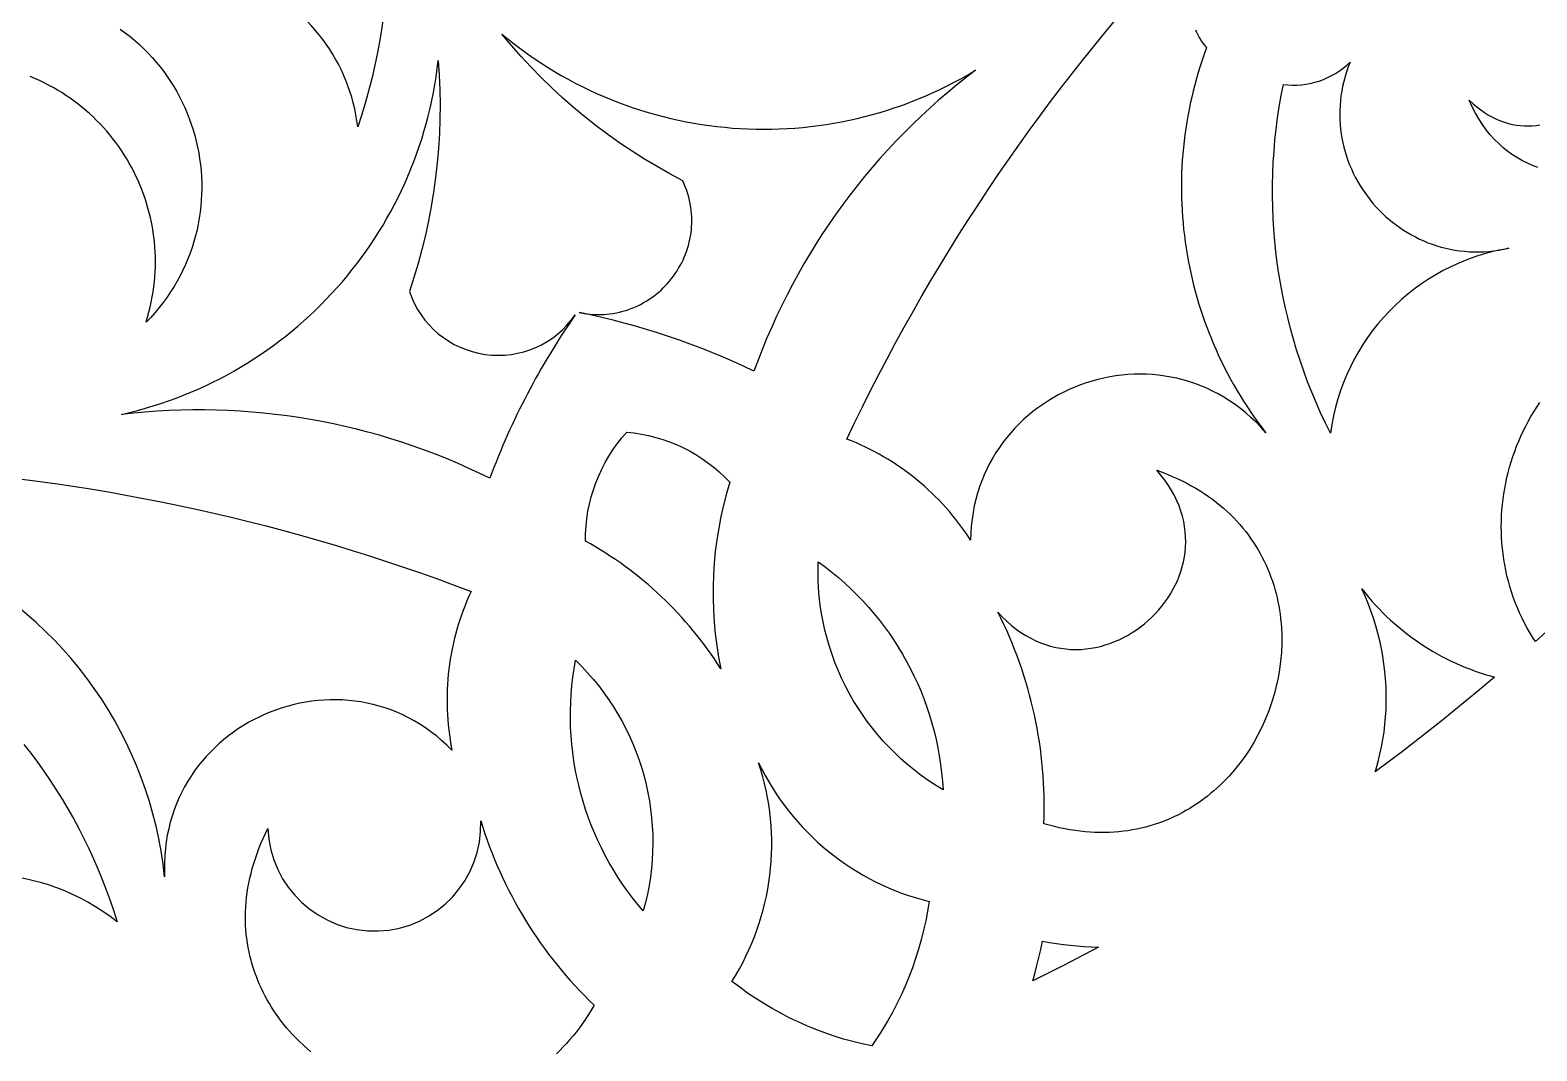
# Model space of a CAD drawing. Extents: x -1903 to -234, y -575 to 545.
# Drawn here: x -424.07 to -374.11, y -35.37 to -1.52 of the extents above; entities that cross this region are included whole.
import ezdxf

# ---------------------------------------------------------------- set-up
doc = ezdxf.new("R2010")
doc.units = 0
doc.layers.add('LAYER_1', color=18, linetype='CONTINUOUS')

msp = doc.modelspace()

# ---------------------------------------------------------------- linework, layer by layer
at = {"layer": 'LAYER_1'}
for points in [[(-424.073, 224.183, 0.414214), (-614.073, 34.183, 0.414214), (-424.073, -155.817, 0.414214), (-234.073, 34.183, 0.414214)], [(-410.509, -3.013), (-410.489, -3.499), (-410.481, -3.985), (-410.485, -4.47), (-410.502, -4.955), (-410.532, -5.44), (-410.573, -5.923), (-410.627, -6.405), (-410.693, -6.885), (-410.772, -7.364), (-410.862, -7.841), (-410.965, -8.315), (-411.08, -8.787), (-411.207, -9.257), (-411.347, -9.723), (-411.498, -10.186, 0.61665), (-405.997, -10.962, 0.063158), (-408.83, -16.376, 0.145764), (-421.04, -14.259), (-420.775, -14.197), (-420.513, -14.13), (-420.253, -14.058), (-419.995, -13.981), (-419.739, -13.899), (-419.486, -13.813), (-419.235, -13.722), (-418.987, -13.626), (-418.741, -13.525), (-418.498, -13.42), (-418.257, -13.31), (-418.019, -13.196), (-417.784, -13.077), (-417.552, -12.954), (-417.322, -12.827), (-417.096, -12.696), (-416.872, -12.56), (-416.651, -12.42), (-416.433, -12.277), (-416.219, -12.129), (-416.007, -11.977), (-415.799, -11.822), (-415.594, -11.662), (-415.392, -11.499), (-415.193, -11.332), (-414.998, -11.161), (-414.806, -10.987), (-414.618, -10.81), (-414.433, -10.628), (-414.251, -10.444), (-414.074, -10.256), (-413.9, -10.064), (-413.729, -9.87), (-413.563, -9.672), (-413.4, -9.471), (-413.241, -9.267), (-413.086, -9.06), (-412.934, -8.85), (-412.787, -8.637), (-412.644, -8.421), (-412.505, -8.202), (-412.37, -7.981), (-412.239, -7.757), (-412.112, -7.53), (-411.99, -7.301), (-411.872, -7.069), (-411.758, -6.834), (-411.649, -6.598), (-411.545, -6.358), (-411.444, -6.117), (-411.349, -5.873), (-411.258, -5.627), (-411.171, -5.38), (-411.089, -5.129), (-411.013, -4.877), (-410.94, -4.623), (-410.873, -4.367), (-410.811, -4.11), (-410.753, -3.85), (-410.701, -3.589), (-410.653, -3.326), (-410.611, -3.061), (-410.574, -2.795), (-410.542, -2.527)], [(-404.043, -14.876), (-403.801, -14.913), (-403.563, -14.961), (-403.328, -15.021), (-403.096, -15.09), (-402.867, -15.17), (-402.643, -15.261), (-402.424, -15.361), (-402.209, -15.472), (-402, -15.592), (-401.796, -15.722), (-401.598, -15.861), (-401.406, -16.01), (-401.221, -16.168), (-401.042, -16.334), (-400.871, -16.51), (-400.982, -16.886), (-401.08, -17.266), (-401.166, -17.648), (-401.24, -18.032), (-401.301, -18.419), (-401.351, -18.806), (-401.388, -19.195), (-401.412, -19.585), (-401.425, -19.976), (-401.425, -20.366), (-401.413, -20.757), (-401.389, -21.148), (-401.353, -21.537), (-401.304, -21.926), (-401.243, -22.313), (-401.169, -22.699, 0.126855), (-405.66, -18.461, -0.186674), (-404.286, -14.85)], [(-405.988, -22.415, -0.276488), (-403.74, -30.727, -0.228229)], [(-399.808, -26.029), (-399.696, -26.239), (-399.579, -26.445), (-399.457, -26.648), (-399.329, -26.846), (-399.196, -27.04), (-399.058, -27.231), (-398.915, -27.417), (-398.767, -27.599), (-398.614, -27.776), (-398.457, -27.949), (-398.295, -28.118), (-398.129, -28.282), (-397.959, -28.441), (-397.784, -28.595), (-397.605, -28.745), (-397.422, -28.89), (-397.235, -29.029), (-397.044, -29.164), (-396.85, -29.293), (-396.652, -29.417), (-396.45, -29.536), (-396.246, -29.649), (-396.037, -29.757), (-395.826, -29.859), (-395.611, -29.955), (-395.394, -30.046), (-395.174, -30.131), (-394.95, -30.209), (-394.725, -30.282), (-394.496, -30.349), (-394.265, -30.409), (-394.315, -30.729), (-394.374, -31.048), (-394.443, -31.365), (-394.522, -31.681), (-394.61, -31.994), (-394.708, -32.304), (-394.815, -32.612), (-394.931, -32.917), (-395.056, -33.218), (-395.189, -33.515), (-395.331, -33.808), (-395.481, -34.097), (-395.639, -34.381), (-395.806, -34.661), (-395.98, -34.935), (-396.161, -35.203, -0.118726), (-400.799, -33.061, 0.224974), (-399.914, -25.816)]]:
    msp.add_lwpolyline(points, format="xyb", close=True, dxfattribs=at)
for points in [[(-412.205, 1.952, -0.089383), (-413.209, -4.719, 0.578149), (-422.813, -0.628)], [(-427.978, -16.048, -0.074077), (-409.451, -20.133), (-409.521, -20.288), (-409.588, -20.443), (-409.651, -20.6), (-409.712, -20.758), (-409.769, -20.916), (-409.823, -21.076), (-409.874, -21.236), (-409.922, -21.398), (-409.966, -21.56), (-410.008, -21.723), (-410.046, -21.886), (-410.08, -22.05), (-410.112, -22.215), (-410.14, -22.38), (-410.165, -22.546), (-410.187, -22.712), (-410.206, -22.878), (-410.221, -23.045), (-410.233, -23.212), (-410.241, -23.38), (-410.247, -23.547), (-410.249, -23.715), (-410.248, -23.883), (-410.243, -24.05), (-410.236, -24.218), (-410.224, -24.386), (-410.21, -24.554), (-410.192, -24.721), (-410.171, -24.888), (-410.147, -25.055), (-410.119, -25.222), (-410.088, -25.389), (-410.256, -25.224), (-410.427, -25.068), (-410.602, -24.921), (-410.781, -24.783), (-410.962, -24.654), (-411.147, -24.534), (-411.334, -24.422), (-411.524, -24.319), (-411.716, -24.225), (-411.91, -24.138), (-412.106, -24.061), (-412.304, -23.991), (-412.503, -23.93), (-412.703, -23.877), (-412.904, -23.831), (-413.106, -23.794), (-413.309, -23.764), (-413.512, -23.743), (-413.715, -23.728), (-413.919, -23.722), (-414.122, -23.723), (-414.324, -23.731), (-414.526, -23.746), (-414.727, -23.769), (-414.927, -23.799), (-415.126, -23.836), (-415.323, -23.88), (-415.518, -23.93), (-415.711, -23.988), (-415.903, -24.052), (-416.092, -24.123), (-416.278, -24.2), (-416.461, -24.284), (-416.642, -24.374), (-416.819, -24.47), (-416.993, -24.573), (-417.163, -24.681), (-417.33, -24.796), (-417.492, -24.916), (-417.65, -25.043), (-417.804, -25.175), (-417.953, -25.312), (-418.097, -25.456), (-418.236, -25.604), (-418.369, -25.759), (-418.497, -25.918), (-418.619, -26.083), (-418.736, -26.253), (-418.846, -26.427), (-418.95, -26.607), (-419.047, -26.792), (-419.137, -26.981), (-419.22, -27.176), (-419.297, -27.374), (-419.365, -27.578), (-419.426, -27.785), (-419.479, -27.998), (-419.524, -28.214), (-419.561, -28.435), (-419.589, -28.659), (-419.609, -28.888), (-419.619, -29.12), (-419.621, -29.357), (-419.613, -29.597, 0.260478), (-427.03, -19.029)], [(-424.28, -25.205), (-424.053, -25.497), (-423.831, -25.794), (-423.616, -26.095), (-423.408, -26.4), (-423.205, -26.71), (-423.01, -27.024), (-422.82, -27.342), (-422.638, -27.665), (-422.462, -27.991), (-422.292, -28.321), (-422.13, -28.655), (-421.974, -28.993), (-421.826, -29.334), (-421.684, -29.679), (-421.55, -30.027), (-421.423, -30.378), (-421.303, -30.732), (-421.19, -31.09, 0.329739), (-429.705, -30.76, 0.606751)], [(-414.767, -35.396), (-414.98, -35.21), (-415.185, -35.015), (-415.381, -34.811), (-415.567, -34.599), (-415.744, -34.379), (-415.829, -34.266), (-415.911, -34.152), (-415.99, -34.035), (-416.066, -33.916), (-416.14, -33.796), (-416.211, -33.673), (-416.279, -33.549), (-416.343, -33.424), (-416.405, -33.296), (-416.464, -33.167), (-416.52, -33.036), (-416.572, -32.903), (-416.621, -32.769), (-416.667, -32.634), (-416.709, -32.497), (-416.748, -32.358), (-416.783, -32.218), (-416.815, -32.076), (-416.843, -31.933), (-416.867, -31.789), (-416.888, -31.643), (-416.905, -31.496), (-416.918, -31.348), (-416.926, -31.198), (-416.931, -31.047), (-416.932, -30.895), (-416.929, -30.742), (-416.922, -30.588), (-416.91, -30.432), (-416.894, -30.276), (-416.874, -30.118), (-416.849, -29.96), (-416.82, -29.8), (-416.786, -29.64), (-416.748, -29.479), (-416.705, -29.316), (-416.657, -29.153), (-416.604, -28.989), (-416.547, -28.824), (-416.485, -28.659), (-416.418, -28.493), (-416.345, -28.326), (-416.268, -28.158), (-416.186, -27.99, 1), (-409.129, -27.734, 0.128453), (-405.371, -33.853), (-405.463, -34.011), (-405.558, -34.165), (-405.655, -34.314), (-405.754, -34.459), (-405.855, -34.599), (-405.959, -34.735), (-406.064, -34.867), (-406.172, -34.994), (-406.281, -35.117), (-406.393, -35.236), (-406.506, -35.351), (-406.621, -35.461)]]:
    msp.add_lwpolyline(points, format="xyb", dxfattribs=at)
for points in [[(-421.087, -1.482), (-420.92, -1.604), (-420.758, -1.73), (-420.6, -1.86), (-420.448, -1.995), (-420.301, -2.135), (-420.159, -2.278), (-420.022, -2.426), (-419.89, -2.577), (-419.764, -2.732), (-419.643, -2.891), (-419.527, -3.053), (-419.416, -3.218), (-419.311, -3.386), (-419.212, -3.557), (-419.117, -3.731), (-419.029, -3.907), (-418.946, -4.086), (-418.868, -4.267), (-418.796, -4.451), (-418.73, -4.636), (-418.669, -4.823), (-418.614, -5.012), (-418.565, -5.203), (-418.521, -5.395), (-418.483, -5.588), (-418.452, -5.782), (-418.426, -5.977), (-418.406, -6.173), (-418.392, -6.369), (-418.384, -6.566), (-418.381, -6.764), (-418.385, -6.961), (-418.396, -7.159), (-418.412, -7.356), (-418.434, -7.553), (-418.463, -7.75), (-418.497, -7.946), (-418.538, -8.141), (-418.586, -8.336), (-418.64, -8.529), (-418.7, -8.722), (-418.766, -8.913), (-418.839, -9.102), (-418.918, -9.29), (-419.004, -9.476), (-419.097, -9.66), (-419.196, -9.841), (-419.301, -10.021), (-419.414, -10.198), (-419.533, -10.373), (-419.659, -10.545), (-419.791, -10.714), (-419.93, -10.88), (-420.076, -11.043), (-420.229, -11.202), (-420.179, -11.035), (-420.133, -10.868), (-420.091, -10.701), (-420.055, -10.533), (-420.022, -10.366), (-419.994, -10.198), (-419.971, -10.03), (-419.952, -9.863), (-419.937, -9.696), (-419.926, -9.529), (-419.92, -9.362), (-419.918, -9.196), (-419.92, -9.03), (-419.927, -8.865), (-419.937, -8.701), (-419.952, -8.537), (-419.97, -8.374), (-419.993, -8.212), (-420.02, -8.051), (-420.05, -7.89), (-420.085, -7.731), (-420.123, -7.573), (-420.165, -7.416), (-420.211, -7.26), (-420.261, -7.105), (-420.314, -6.952), (-420.371, -6.801), (-420.432, -6.65), (-420.496, -6.502), (-420.564, -6.355), (-420.635, -6.21), (-420.71, -6.066), (-420.788, -5.925), (-420.87, -5.785), (-420.955, -5.648), (-421.044, -5.512), (-421.136, -5.379), (-421.231, -5.247), (-421.329, -5.119), (-421.431, -4.992), (-421.535, -4.868), (-421.643, -4.746), (-421.754, -4.627), (-421.868, -4.51), (-421.985, -4.396), (-422.105, -4.285), (-422.228, -4.177), (-422.354, -4.072), (-422.483, -3.969), (-422.614, -3.87), (-422.748, -3.773), (-422.885, -3.68), (-423.025, -3.59), (-423.168, -3.504), (-423.313, -3.42), (-423.461, -3.341), (-423.611, -3.264), (-423.764, -3.191), (-423.919, -3.122), (-424.077, -3.057)], [(-385.429, -1.502), (-385.393, -1.588), (-385.352, -1.675), (-385.306, -1.761), (-385.254, -1.848), (-385.196, -1.934), (-385.132, -2.021), (-385.062, -2.108), (-385.135, -2.31), (-385.205, -2.513), (-385.272, -2.717), (-385.335, -2.921), (-385.395, -3.126), (-385.452, -3.332), (-385.505, -3.538), (-385.554, -3.744), (-385.601, -3.951), (-385.643, -4.158), (-385.683, -4.366), (-385.719, -4.574), (-385.752, -4.783), (-385.781, -4.991), (-385.807, -5.2), (-385.83, -5.409), (-385.849, -5.618), (-385.865, -5.827), (-385.877, -6.037), (-385.887, -6.246), (-385.893, -6.455), (-385.895, -6.664), (-385.895, -6.874), (-385.891, -7.083), (-385.884, -7.291), (-385.873, -7.5), (-385.859, -7.708), (-385.842, -7.916), (-385.822, -8.124), (-385.798, -8.331), (-385.771, -8.538), (-385.741, -8.744), (-385.708, -8.95), (-385.671, -9.156), (-385.631, -9.36), (-385.588, -9.564), (-385.542, -9.768), (-385.492, -9.971), (-385.439, -10.173), (-385.383, -10.374), (-385.324, -10.574), (-385.262, -10.774), (-385.196, -10.973), (-385.127, -11.171), (-385.056, -11.367), (-384.98, -11.563), (-384.902, -11.758), (-384.821, -11.951), (-384.736, -12.144), (-384.649, -12.335), (-384.558, -12.525), (-384.464, -12.714), (-384.367, -12.902), (-384.267, -13.088), (-384.163, -13.273), (-384.057, -13.456), (-383.947, -13.638), (-383.835, -13.819), (-383.719, -13.998), (-383.6, -14.175), (-383.478, -14.351), (-383.353, -14.525), (-383.225, -14.698), (-383.094, -14.868), (-383.255, -14.69), (-383.42, -14.52), (-383.589, -14.359), (-383.761, -14.208), (-383.937, -14.065), (-384.117, -13.932), (-384.299, -13.807), (-384.484, -13.691), (-384.672, -13.583), (-384.863, -13.484), (-385.055, -13.393), (-385.25, -13.311), (-385.447, -13.236), (-385.645, -13.17), (-385.844, -13.113), (-386.045, -13.063), (-386.246, -13.021), (-386.449, -12.987), (-386.652, -12.96), (-386.855, -12.941), (-387.058, -12.93), (-387.261, -12.927), (-387.464, -12.93), (-387.667, -12.941), (-387.868, -12.96), (-388.069, -12.985), (-388.269, -13.018), (-388.467, -13.057), (-388.663, -13.104), (-388.858, -13.157), (-389.051, -13.217), (-389.241, -13.284), (-389.429, -13.357), (-389.615, -13.437), (-389.797, -13.523), (-389.977, -13.615), (-390.153, -13.714), (-390.325, -13.819), (-390.494, -13.93), (-390.659, -14.046), (-390.82, -14.169), (-390.977, -14.298), (-391.129, -14.432), (-391.276, -14.572), (-391.418, -14.718), (-391.555, -14.869), (-391.686, -15.025), (-391.812, -15.187), (-391.932, -15.354), (-392.046, -15.526), (-392.154, -15.703), (-392.255, -15.885), (-392.35, -16.072), (-392.437, -16.264), (-392.518, -16.46), (-392.591, -16.661), (-392.656, -16.867), (-392.714, -17.077), (-392.764, -17.292), (-392.806, -17.511), (-392.839, -17.734), (-392.864, -17.961), (-392.879, -18.192), (-392.886, -18.427), (-392.979, -18.286), (-393.075, -18.146), (-393.173, -18.009), (-393.273, -17.873), (-393.377, -17.74), (-393.482, -17.609), (-393.591, -17.481), (-393.701, -17.354), (-393.814, -17.23), (-393.93, -17.108), (-394.047, -16.989), (-394.167, -16.871), (-394.29, -16.757), (-394.414, -16.644), (-394.541, -16.535), (-394.669, -16.427), (-394.8, -16.323), (-394.933, -16.22), (-395.068, -16.121), (-395.205, -16.024), (-395.344, -15.929), (-395.484, -15.838), (-395.627, -15.749), (-395.771, -15.663), (-395.917, -15.58), (-396.065, -15.499), (-396.215, -15.421), (-396.366, -15.346), (-396.519, -15.275), (-396.674, -15.206), (-396.83, -15.14), (-396.988, -15.077), (-396.731, -14.539), (-396.469, -14.004), (-396.202, -13.471), (-395.93, -12.941), (-395.654, -12.414), (-395.372, -11.889), (-395.086, -11.367), (-394.795, -10.848), (-394.5, -10.332), (-394.2, -9.818), (-393.895, -9.307), (-393.585, -8.8), (-393.271, -8.295), (-392.952, -7.793), (-392.628, -7.294), (-392.3, -6.798), (-391.967, -6.305), (-391.63, -5.816), (-391.288, -5.329), (-390.942, -4.845), (-390.591, -4.365), (-390.236, -3.888), (-389.876, -3.414), (-389.512, -2.944), (-389.144, -2.476), (-388.771, -2.012), (-388.394, -1.552), (-388.012, -1.094)], [(-374.073, -6.073), (-374.247, -6.008), (-374.419, -5.933), (-374.587, -5.849), (-374.752, -5.755), (-374.913, -5.652), (-375.07, -5.538), (-375.223, -5.415), (-375.371, -5.282), (-375.514, -5.139), (-375.651, -4.985), (-375.784, -4.821), (-375.91, -4.647), (-376.029, -4.462), (-376.142, -4.266), (-376.248, -4.059), (-376.347, -3.841), (-376.223, -3.958), (-376.098, -4.065), (-375.97, -4.164), (-375.842, -4.253), (-375.712, -4.334), (-375.582, -4.406), (-375.45, -4.469), (-375.318, -4.524), (-375.186, -4.571), (-375.053, -4.61), (-374.921, -4.641), (-374.788, -4.665), (-374.655, -4.681), (-374.523, -4.69), (-374.392, -4.692), (-374.262, -4.687), (-374.132, -4.676), (-374.004, -4.658)], [(-373.468, -21.176), (-374.158, -21.793), (-374.228, -21.685), (-374.328, -21.519), (-374.424, -21.353), (-374.514, -21.184), (-374.599, -21.014), (-374.679, -20.843), (-374.754, -20.67), (-374.823, -20.496), (-374.888, -20.32), (-374.948, -20.144), (-375.003, -19.967), (-375.053, -19.789), (-375.098, -19.61), (-375.138, -19.43), (-375.174, -19.249), (-375.204, -19.069), (-375.23, -18.887), (-375.251, -18.706), (-375.267, -18.524), (-375.278, -18.342), (-375.285, -18.16), (-375.287, -17.978), (-375.285, -17.796), (-375.278, -17.614), (-375.266, -17.433), (-375.25, -17.252), (-375.229, -17.072), (-375.204, -16.892), (-375.174, -16.713), (-375.14, -16.535), (-375.101, -16.357), (-375.058, -16.181), (-375.011, -16.006), (-374.959, -15.831), (-374.903, -15.659), (-374.843, -15.487), (-374.778, -15.317), (-374.709, -15.148), (-374.636, -14.982), (-374.559, -14.816), (-374.477, -14.653), (-374.392, -14.492), (-374.302, -14.332), (-374.208, -14.175), (-374.111, -14.02), (-374.009, -13.867)]]:
    msp.add_lwpolyline(points, dxfattribs=at)
for points in [[(-408.22, -1.821), (-408.008, -1.987), (-407.794, -2.149), (-407.578, -2.306), (-407.359, -2.458), (-407.138, -2.605), (-406.914, -2.748), (-406.688, -2.886), (-406.46, -3.02), (-406.23, -3.148), (-405.998, -3.272), (-405.764, -3.391), (-405.527, -3.505), (-405.29, -3.615), (-405.05, -3.72), (-404.809, -3.82), (-404.566, -3.915), (-404.321, -4.005), (-404.076, -4.091), (-403.828, -4.172), (-403.58, -4.248), (-403.33, -4.319), (-403.079, -4.385), (-402.827, -4.447), (-402.574, -4.503), (-402.321, -4.555), (-402.066, -4.602), (-401.81, -4.644), (-401.554, -4.681), (-401.297, -4.713), (-401.04, -4.74), (-400.782, -4.763), (-400.524, -4.78), (-400.265, -4.793), (-400.006, -4.801), (-399.747, -4.803), (-399.488, -4.801), (-399.229, -4.794), (-398.97, -4.782), (-398.711, -4.765), (-398.452, -4.743), (-398.194, -4.716), (-397.935, -4.683), (-397.678, -4.646), (-397.42, -4.604), (-397.163, -4.557), (-396.907, -4.505), (-396.652, -4.448), (-396.397, -4.386), (-396.143, -4.319), (-395.89, -4.247), (-395.639, -4.17), (-395.388, -4.087), (-395.138, -4), (-394.89, -3.907), (-394.642, -3.81), (-394.397, -3.707), (-394.152, -3.599), (-393.91, -3.487), (-393.668, -3.369), (-393.429, -3.245), (-393.191, -3.117), (-392.955, -2.984), (-392.721, -2.845), (-393.034, -3.086), (-393.343, -3.333), (-393.646, -3.585), (-393.945, -3.841), (-394.239, -4.103), (-394.527, -4.37), (-394.811, -4.642), (-395.089, -4.919), (-395.362, -5.201), (-395.63, -5.487), (-395.893, -5.778), (-396.15, -6.074), (-396.401, -6.374), (-396.647, -6.679), (-396.888, -6.988), (-397.123, -7.301), (-397.352, -7.618), (-397.576, -7.939), (-397.793, -8.265), (-398.005, -8.594), (-398.211, -8.928), (-398.411, -9.265), (-398.605, -9.605), (-398.793, -9.95), (-398.974, -10.298), (-399.15, -10.649), (-399.319, -11.004), (-399.482, -11.362), (-399.638, -11.724), (-399.788, -12.088), (-399.932, -12.456), (-400.069, -12.827), (-400.416, -12.663), (-400.765, -12.504), (-401.116, -12.351), (-401.47, -12.204), (-401.826, -12.063), (-402.184, -11.927), (-402.544, -11.796), (-402.906, -11.672), (-403.27, -11.553), (-403.635, -11.44), (-404.003, -11.332), (-404.372, -11.231), (-404.743, -11.135), (-405.116, -11.045), (-405.49, -10.961), (-405.865, -10.883), (-405.748, -10.904), (-405.632, -10.921), (-405.516, -10.934), (-405.402, -10.943), (-405.288, -10.947), (-405.175, -10.947), (-405.064, -10.944), (-404.953, -10.936), (-404.844, -10.924), (-404.736, -10.909), (-404.63, -10.889), (-404.524, -10.867), (-404.421, -10.84), (-404.318, -10.81), (-404.217, -10.777), (-404.118, -10.74), (-404.021, -10.7), (-403.925, -10.656), (-403.831, -10.61), (-403.739, -10.561), (-403.649, -10.508), (-403.561, -10.453), (-403.475, -10.395), (-403.39, -10.334), (-403.309, -10.27), (-403.229, -10.204), (-403.151, -10.135), (-403.076, -10.064), (-403.004, -9.99), (-402.933, -9.915), (-402.866, -9.837), (-402.8, -9.756), (-402.738, -9.674), (-402.678, -9.59), (-402.621, -9.504), (-402.567, -9.416), (-402.515, -9.326), (-402.467, -9.234), (-402.421, -9.141), (-402.379, -9.047), (-402.34, -8.951), (-402.303, -8.853), (-402.271, -8.755), (-402.241, -8.655), (-402.215, -8.553), (-402.192, -8.451), (-402.172, -8.348), (-402.156, -8.244), (-402.144, -8.139), (-402.136, -8.033), (-402.131, -7.927), (-402.129, -7.82), (-402.132, -7.712), (-402.139, -7.604), (-402.149, -7.495), (-402.164, -7.387), (-402.182, -7.277), (-402.205, -7.168), (-402.232, -7.059), (-402.263, -6.95), (-402.299, -6.84), (-402.338, -6.731), (-402.383, -6.622), (-402.431, -6.514), (-402.862, -6.284), (-403.285, -6.044), (-403.702, -5.794), (-404.113, -5.533), (-404.516, -5.262), (-404.911, -4.98), (-405.3, -4.689), (-405.68, -4.388), (-406.053, -4.078), (-406.418, -3.758), (-406.774, -3.429), (-407.123, -3.091), (-407.462, -2.744), (-407.793, -2.388), (-408.115, -2.023), (-408.428, -1.65)], [(-380.363, -2.737), (-380.419, -2.898), (-380.468, -3.059), (-380.511, -3.22), (-380.548, -3.381), (-380.578, -3.541), (-380.603, -3.701), (-380.622, -3.86), (-380.635, -4.019), (-380.643, -4.177), (-380.644, -4.335), (-380.641, -4.491), (-380.631, -4.646), (-380.617, -4.8), (-380.597, -4.953), (-380.572, -5.105), (-380.542, -5.255), (-380.507, -5.403), (-380.467, -5.55), (-380.422, -5.695), (-380.373, -5.839), (-380.319, -5.98), (-380.26, -6.119), (-380.197, -6.256), (-380.129, -6.391), (-380.058, -6.523), (-379.982, -6.653), (-379.901, -6.78), (-379.817, -6.905), (-379.729, -7.026), (-379.637, -7.145), (-379.542, -7.261), (-379.443, -7.374), (-379.34, -7.483), (-379.233, -7.589), (-379.124, -7.692), (-379.011, -7.791), (-378.894, -7.887), (-378.775, -7.978), (-378.653, -8.066), (-378.527, -8.15), (-378.399, -8.23), (-378.268, -8.306), (-378.134, -8.377), (-377.998, -8.444), (-377.859, -8.507), (-377.718, -8.565), (-377.574, -8.619), (-377.429, -8.667), (-377.281, -8.711), (-377.131, -8.75), (-376.979, -8.783), (-376.825, -8.812), (-376.669, -8.835), (-376.512, -8.852), (-376.353, -8.865), (-376.192, -8.871), (-376.03, -8.872), (-375.867, -8.867), (-375.703, -8.856), (-375.537, -8.839), (-375.37, -8.816), (-375.359, -8.814), (-375.607, -8.872), (-375.888, -8.949), (-376.163, -9.037), (-376.433, -9.135), (-376.698, -9.243), (-376.958, -9.362), (-377.212, -9.491), (-377.459, -9.629), (-377.701, -9.776), (-377.935, -9.933), (-378.164, -10.098), (-378.385, -10.272), (-378.599, -10.454), (-378.805, -10.644), (-379.004, -10.843), (-379.195, -11.049), (-379.378, -11.262), (-379.553, -11.482), (-379.719, -11.709), (-379.876, -11.943), (-380.024, -12.184), (-380.162, -12.43), (-380.291, -12.682), (-380.411, -12.94), (-380.52, -13.204), (-380.619, -13.472), (-380.707, -13.746), (-380.785, -14.024), (-380.852, -14.307), (-380.908, -14.594), (-380.952, -14.884), (-381.118, -14.549), (-381.277, -14.21), (-381.429, -13.868), (-381.573, -13.524), (-381.709, -13.177), (-381.838, -12.828), (-381.96, -12.477), (-382.074, -12.124), (-382.181, -11.768), (-382.28, -11.411), (-382.371, -11.052), (-382.455, -10.691), (-382.531, -10.329), (-382.6, -9.965), (-382.661, -9.6), (-382.714, -9.234), (-382.76, -8.867), (-382.798, -8.499), (-382.829, -8.13), (-382.851, -7.761), (-382.866, -7.391), (-382.873, -7.021), (-382.873, -6.65), (-382.864, -6.279), (-382.848, -5.908), (-382.824, -5.537), (-382.792, -5.166), (-382.752, -4.796), (-382.705, -4.426), (-382.65, -4.056), (-382.586, -3.688), (-382.515, -3.32), (-382.366, -3.336), (-382.216, -3.343), (-382.066, -3.341), (-381.916, -3.331), (-381.768, -3.312), (-381.62, -3.284), (-381.474, -3.248), (-381.329, -3.205), (-381.188, -3.153), (-381.049, -3.093), (-380.914, -3.025), (-380.782, -2.95), (-380.654, -2.867), (-380.532, -2.777), (-380.414, -2.68), (-380.301, -2.576)], [(-375.202, -8.787), (-375.359, -8.814), (-375.323, -8.806), (-375.033, -8.751)], [(-386.536, -16.177), (-386.364, -16.245), (-386.197, -16.315), (-386.033, -16.388), (-385.873, -16.465), (-385.718, -16.544), (-385.566, -16.626), (-385.419, -16.711), (-385.275, -16.798), (-385.136, -16.888), (-385, -16.98), (-384.869, -17.075), (-384.741, -17.172), (-384.617, -17.272), (-384.497, -17.374), (-384.381, -17.478), (-384.269, -17.584), (-384.16, -17.692), (-384.056, -17.803), (-383.955, -17.915), (-383.858, -18.029), (-383.764, -18.145), (-383.674, -18.263), (-383.588, -18.382), (-383.506, -18.503), (-383.427, -18.626), (-383.352, -18.75), (-383.28, -18.875), (-383.212, -19.002), (-383.148, -19.131), (-383.087, -19.26), (-383.029, -19.391), (-382.975, -19.523), (-382.925, -19.655), (-382.878, -19.789), (-382.834, -19.924), (-382.793, -20.06), (-382.757, -20.196), (-382.723, -20.334), (-382.693, -20.472), (-382.666, -20.61), (-382.642, -20.749), (-382.621, -20.889), (-382.604, -21.029), (-382.579, -21.31), (-382.567, -21.592), (-382.568, -21.874), (-382.58, -22.157), (-382.605, -22.439), (-382.642, -22.719), (-382.69, -22.999), (-382.751, -23.276), (-382.822, -23.55), (-382.905, -23.822), (-382.999, -24.089), (-383.104, -24.353), (-383.22, -24.612), (-383.346, -24.866), (-383.482, -25.114), (-383.629, -25.356), (-383.786, -25.592), (-383.953, -25.82), (-384.129, -26.041), (-384.315, -26.253), (-384.511, -26.457), (-384.612, -26.555), (-384.715, -26.651), (-384.821, -26.745), (-384.928, -26.836), (-385.038, -26.925), (-385.151, -27.011), (-385.265, -27.094), (-385.381, -27.175), (-385.5, -27.253), (-385.621, -27.328), (-385.744, -27.4), (-385.868, -27.469), (-385.995, -27.535), (-386.124, -27.597), (-386.255, -27.657), (-386.388, -27.713), (-386.522, -27.767), (-386.659, -27.816), (-386.798, -27.863), (-386.938, -27.905), (-387.08, -27.944), (-387.225, -27.98), (-387.37, -28.012), (-387.518, -28.04), (-387.668, -28.064), (-387.819, -28.085), (-387.972, -28.101), (-388.126, -28.114), (-388.283, -28.122), (-388.441, -28.126), (-388.6, -28.126), (-388.761, -28.122), (-388.924, -28.114), (-389.089, -28.101), (-389.254, -28.083), (-389.422, -28.061), (-389.591, -28.035), (-389.761, -28.004), (-389.933, -27.968), (-390.106, -27.927), (-390.281, -27.882), (-390.457, -27.832), (-390.449, -27.604), (-390.446, -27.376), (-390.445, -27.148), (-390.449, -26.921), (-390.456, -26.694), (-390.466, -26.467), (-390.48, -26.241), (-390.498, -26.015), (-390.52, -25.789), (-390.545, -25.564), (-390.573, -25.339), (-390.605, -25.115), (-390.641, -24.891), (-390.68, -24.669), (-390.723, -24.446), (-390.769, -24.225), (-390.819, -24.004), (-390.873, -23.784), (-390.93, -23.565), (-390.99, -23.347), (-391.054, -23.13), (-391.121, -22.914), (-391.192, -22.698), (-391.266, -22.484), (-391.344, -22.271), (-391.425, -22.059), (-391.51, -21.848), (-391.598, -21.639), (-391.689, -21.431), (-391.784, -21.224), (-391.882, -21.018), (-391.984, -20.814), (-391.835, -20.973), (-391.684, -21.12), (-391.53, -21.255), (-391.373, -21.379), (-391.215, -21.491), (-391.054, -21.593), (-390.892, -21.684), (-390.728, -21.765), (-390.563, -21.835), (-390.397, -21.895), (-390.231, -21.945), (-390.064, -21.985), (-389.897, -22.016), (-389.729, -22.038), (-389.563, -22.051), (-389.396, -22.055), (-389.23, -22.051), (-389.065, -22.038), (-388.902, -22.016), (-388.74, -21.987), (-388.579, -21.951), (-388.421, -21.906), (-388.265, -21.855), (-388.111, -21.796), (-387.96, -21.731), (-387.811, -21.658), (-387.666, -21.58), (-387.524, -21.495), (-387.386, -21.404), (-387.252, -21.307), (-387.122, -21.205), (-386.996, -21.098), (-386.875, -20.985), (-386.758, -20.867), (-386.647, -20.745), (-386.541, -20.618), (-386.441, -20.487), (-386.346, -20.352), (-386.258, -20.212), (-386.175, -20.07), (-386.099, -19.924), (-386.03, -19.774), (-385.968, -19.622), (-385.914, -19.467), (-385.866, -19.309), (-385.827, -19.149), (-385.795, -18.987), (-385.772, -18.823), (-385.757, -18.657), (-385.751, -18.49), (-385.754, -18.321), (-385.766, -18.152), (-385.787, -17.981), (-385.818, -17.81), (-385.859, -17.639), (-385.91, -17.467), (-385.971, -17.296), (-386.043, -17.124), (-386.126, -16.953), (-386.22, -16.783), (-386.326, -16.614), (-386.443, -16.445), (-386.572, -16.278), (-386.713, -16.113)], [(-397.709, -19.319), (-397.487, -19.493), (-397.271, -19.672), (-397.06, -19.857), (-396.855, -20.047), (-396.656, -20.243), (-396.463, -20.444), (-396.276, -20.649), (-396.095, -20.86), (-395.92, -21.075), (-395.752, -21.295), (-395.59, -21.519), (-395.434, -21.747), (-395.285, -21.98), (-395.142, -22.216), (-395.006, -22.457), (-394.877, -22.701), (-394.755, -22.948), (-394.639, -23.199), (-394.53, -23.453), (-394.429, -23.711), (-394.335, -23.971), (-394.247, -24.234), (-394.168, -24.5), (-394.095, -24.768), (-394.03, -25.039), (-393.972, -25.312), (-393.923, -25.587), (-393.88, -25.864), (-393.846, -26.143), (-393.819, -26.423), (-393.801, -26.705), (-394.047, -26.555), (-394.288, -26.397), (-394.522, -26.231), (-394.749, -26.058), (-394.969, -25.879), (-395.183, -25.692), (-395.389, -25.499), (-395.589, -25.3), (-395.781, -25.094), (-395.966, -24.882), (-396.143, -24.665), (-396.313, -24.442), (-396.475, -24.214), (-396.629, -23.981), (-396.775, -23.743), (-396.914, -23.5), (-397.044, -23.253), (-397.166, -23.001), (-397.279, -22.746), (-397.384, -22.486), (-397.48, -22.223), (-397.568, -21.957), (-397.646, -21.687), (-397.716, -21.414), (-397.777, -21.139), (-397.828, -20.861), (-397.87, -20.581), (-397.903, -20.298), (-397.926, -20.014), (-397.94, -19.728), (-397.943, -19.44), (-397.937, -19.152)], [(-379.805, -20.18), (-379.692, -20.316), (-379.577, -20.45), (-379.459, -20.581), (-379.339, -20.709), (-379.216, -20.835), (-379.091, -20.958), (-378.963, -21.078), (-378.833, -21.195), (-378.7, -21.309), (-378.565, -21.42), (-378.429, -21.528), (-378.289, -21.633), (-378.148, -21.736), (-378.005, -21.835), (-377.86, -21.931), (-377.713, -22.024), (-377.564, -22.113), (-377.413, -22.2), (-377.261, -22.283), (-377.106, -22.363), (-376.95, -22.44), (-376.793, -22.514), (-376.634, -22.584), (-376.473, -22.65), (-376.311, -22.713), (-376.148, -22.773), (-375.983, -22.829), (-375.817, -22.882), (-375.65, -22.931), (-375.509, -22.969), (-375.994, -23.383), (-377.291, -24.443), (-378.61, -25.471), (-379.469, -26.111), (-379.439, -26.015), (-379.371, -25.774), (-379.311, -25.532), (-379.259, -25.287), (-379.214, -25.041), (-379.176, -24.793), (-379.146, -24.544), (-379.123, -24.294), (-379.108, -24.043), (-379.101, -23.791), (-379.101, -23.539), (-379.109, -23.286), (-379.125, -23.033), (-379.148, -22.78), (-379.179, -22.526), (-379.217, -22.274), (-379.263, -22.021), (-379.318, -21.77), (-379.379, -21.519), (-379.449, -21.269), (-379.526, -21.02), (-379.612, -20.773), (-379.705, -20.527), (-379.806, -20.283), (-379.915, -20.041)], [(-390.267, -31.771), (-390.039, -31.806), (-389.81, -31.837), (-389.58, -31.863), (-389.351, -31.885), (-389.121, -31.902), (-388.892, -31.915), (-388.662, -31.924), (-388.646, -31.924), (-389.81, -32.538), (-390.827, -33.046), (-390.758, -32.808), (-390.686, -32.54), (-390.618, -32.271), (-390.554, -32.002), (-390.496, -31.732)]]:
    msp.add_lwpolyline(points, close=True, dxfattribs=at)

doc.saveas('drawing.dxf')
